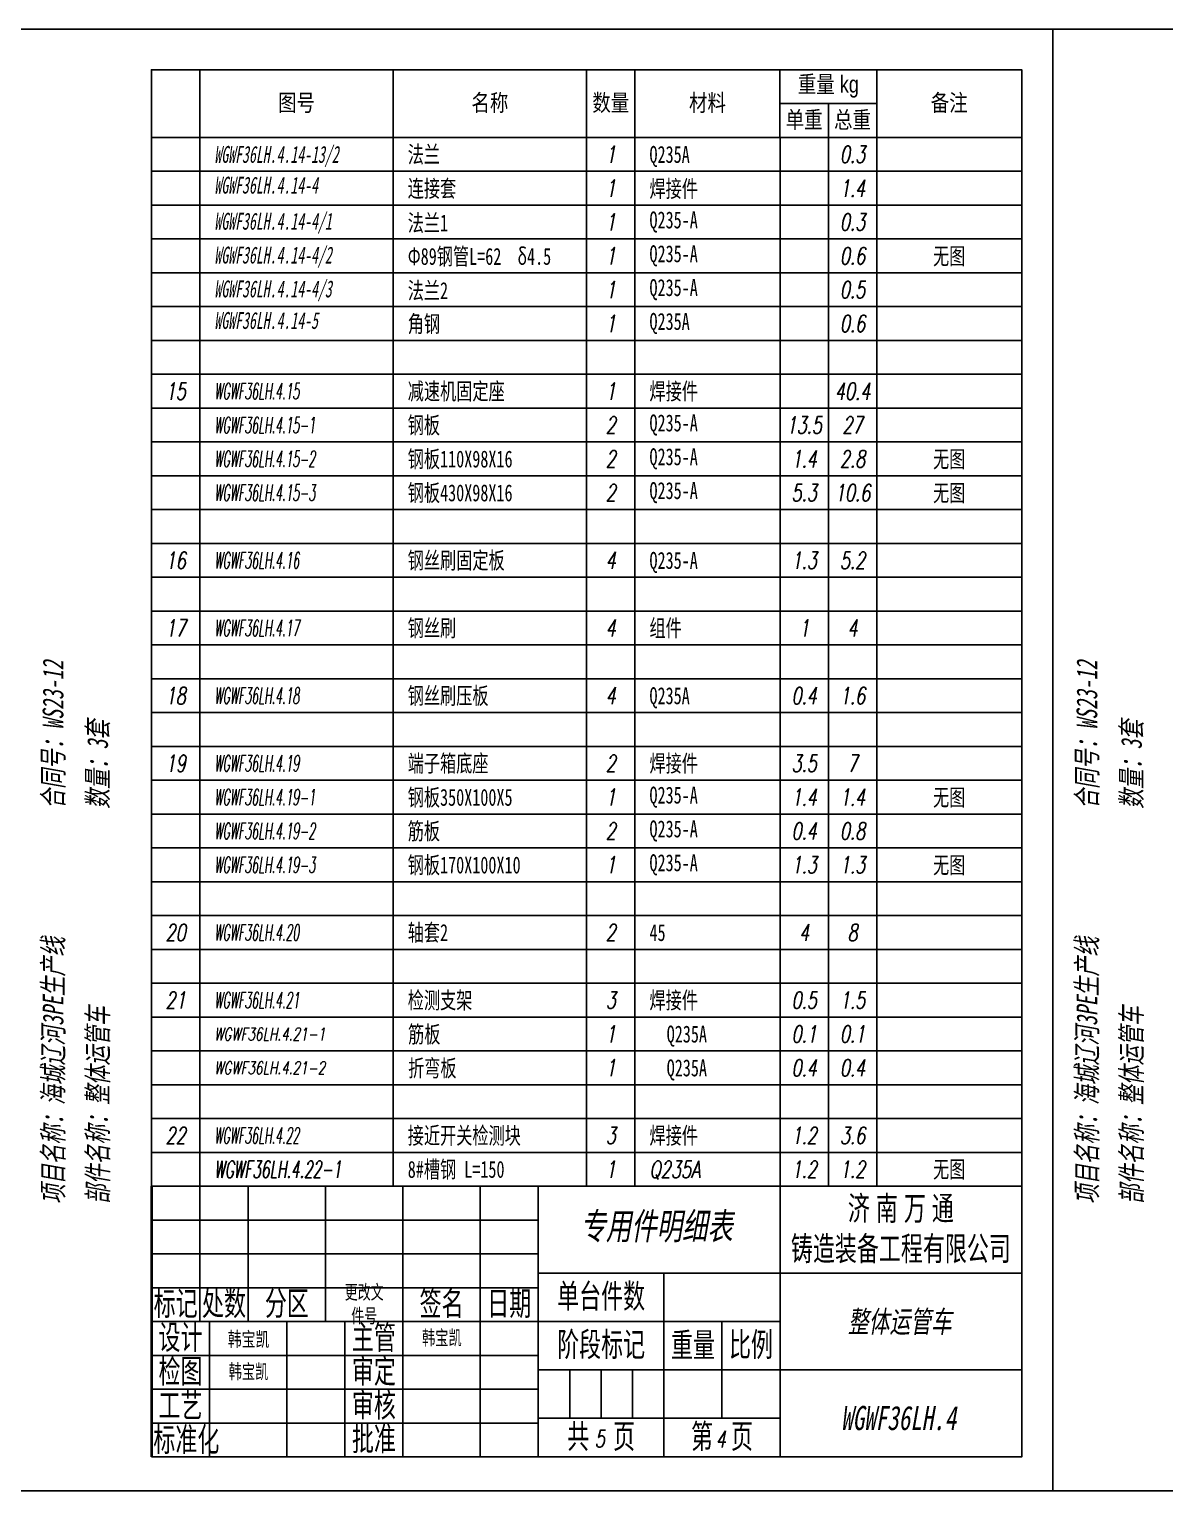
# Model space of a CAD drawing. Header units: millimetres. Extents: x 1029685 to 2160558, y -612394 to -232818.
# Drawn here: x 1038696 to 1041984, y -237051 to -232818 of the extents above; entities that cross this region are included whole.
import ezdxf
from ezdxf.enums import TextEntityAlignment as Align

# ---------------------------------------------------------------- set-up
doc = ezdxf.new("R2010")
doc.units = ezdxf.units.MM
doc.header["$LTSCALE"] = 5
doc.layers.add('标注层', color=3, linetype='Continuous')
doc.layers.add('细实线', color=4, linetype='Continuous')
doc.layers.add('粗实线', color=7, linetype='Continuous', lineweight=40)
doc.styles.add('CHINESE-3', font='', dxfattribs={"width": 0.8})
doc.styles.add('文字', font='', dxfattribs={"width": 0.7, "oblique": 10})
doc.styles.add('标准', font='', dxfattribs={"width": 0.667})
doc.styles.add('标注', font='italic.shx', dxfattribs={"width": 0.7})
doc.styles.get('CHINESE-3').set_extended_font_data('SimSun')
doc.styles.get('文字').set_extended_font_data('SimSun')
doc.styles.get('标准').set_extended_font_data('FangSong_GB2312')

# ---------------------------------------------------------------- blocks, each defined once
blk = doc.blocks.new('44')
at = {"layer": '细实线'}
for p, q in [((658445.7, -179696.7), (662045.7, -179696.7)), ((658445.7, -179696.7), (658445.7, -179976.7)), ((658645.7, -179976.7), (658645.7, -179696.7)), ((659445.7, -179976.7), (659445.7, -179696.7)), ((660245.7, -179976.7), (660245.7, -179696.7)), ((660445.7, -179976.7), (660445.7, -179696.7)), ((661045.7, -179976.7), (661045.7, -179696.7)), ((661445.7, -179976.7), (661445.7, -179696.7)), ((661045.7, -179836.7), (661445.7, -179836.7)), ((661245.7, -179976.7), (661245.7, -179836.7)), ((658445.7, -179976.7), (662045.7, -179976.7))]:
    blk.add_line(p, q, dxfattribs=at)
at = {"layer": '细实线', "char_height": 70, "width": 800, "attachment_point": 5, "style": 'CHINESE-3'}
for s, insert in [('{\\fￋￎￌﾣﾤ|b0|i0|c134|p2;重量 kg}', (661245.7, -179766.7)), ('{\\fￋￎￌﾣﾤ|b0|i0|c134|p2;图号}', (659045.7, -179836.7)), ('{\\fￋￎￌﾣﾤ|b0|i0|c134|p2;名称}', (659845.7, -179836.7)), ('{\\fￋￎￌﾣﾤ|b0|i0|c134|p2;数量}', (660345.7, -179836.7)), ('{\\fￋￎￌﾣﾤ|b0|i0|c134|p2;材料}', (660745.7, -179836.7)), ('{\\fￋￎￌﾣﾤ|b0|i0|c134|p2;备注}', (661745.7, -179836.7)), ('{\\fￋￎￌﾣﾤ|b0|i0|c134|p2;单重}', (661145.7, -179906.7)), ('{\\fￋￎￌﾣﾤ|b0|i0|c134|p2;总重}', (661345.7, -179906.7))]:
    blk.add_mtext(s, dxfattribs=dict(at, insert=insert))
blk = doc.blocks.new('图栏')
at = {"layer": '粗实线'}
blk.add_line((-180, 56), (-180, 0), dxfattribs=at)
at = {"layer": '细实线'}
for p, q in [((0, 56), (-180, 56)), ((-170, 56), (-170, 28)), ((-160, 56), (-160, 28)), ((-144, 56), (-144, 28)), ((-128, 56), (-128, 0)), ((-112, 0), (-112, 56)), ((-100, 56), (-100, 0)), ((-50, 0), (-50, 56)), ((-180, 49), (-100, 49)), ((-180, 42), (-100, 42)), ((-100, 38), (0, 38)), ((-74, 38), (-74, 0)), ((-180, 35), (-100, 35)), ((-180, 28), (-50, 28)), ((-168, 0), (-168, 28)), ((-152, 28), (-152, 0)), ((-140, 0), (-140, 28)), ((-62, 28), (-62, 8)), ((-180, 21), (-100, 21)), ((0, 18), (-100, 18)), ((-93.5, 18), (-93.5, 8)), ((-87, 18), (-87, 8)), ((-80.5, 18), (-80.5, 8)), ((-180, 14), (-100, 14)), ((-180, 7), (-100, 7)), ((-50, 8), (-100, 8)), ((-50, 0), (-50, 9))]:
    blk.add_line(p, q, dxfattribs=at)
at = {"layer": '细实线', "attachment_point": 5, "style": '标准'}
for s, insert, char_height, width in [('济{\\f\uffbfﾬￌﾣﾤ_GB2312|b0|i0|c134|p49; }南{\\f\uffbfﾬￌﾣﾤ_GB2312|b0|i0|c134|p49; }万{\\f\uffbfﾬￌﾣﾤ_GB2312|b0|i0|c134|p49; }通{\\f\uffbfﾬￌﾣﾤ_GB2312|b0|i0|c134|p49;\\P}铸造装备工程有限公司', (-25, 47), 5, 50), ('{\\f\uffbfﾬￌﾣﾤ_GB2312|b0|i0|c134|p49;单台件数}', (-87, 33), 5, 26), ('{\\f\uffbfﾬￌﾣﾤ_GB2312|b0|i0|c134|p49;标记}', (-175, 31.5), 5, 10), ('{\\f\uffbfﾬￌﾣﾤ_GB2312|b0|i0|c134|p49;处数}', (-165, 31.5), 5, 10), ('{\\f\uffbfﾬￌﾣﾤ_GB2312|b0|i0|c134|p49;分区}', (-152, 31.5), 5, 10), ('{\\fSimSun|b0|i0|c134|p2;更改文件号}', (-136, 31.5), 2.9493, 10), ('{\\f\uffbfﾬￌﾣﾤ_GB2312|b0|i0|c134|p49;签名}', (-120, 31.5), 5, 10), ('{\\f\uffbfﾬￌﾣﾤ_GB2312|b0|i0|c134|p49;日期}', (-106, 31.5), 5, 10), ('{\\f\uffbfﾬￌﾣﾤ_GB2312|b0|i0|c134|p49;设计}', (-174, 24.5), 5, 10), ('{\\f\uffbfﾬￌﾣﾤ_GB2312|b0|i0|c134|p49;主管}', (-134, 24.5), 5, 10), ('{\\fSimSun|b0|i0|c134|p2;韩宝凯}', (-119.94, 24.5), 3, 10), ('{\\f\uffbfﾬￌﾣﾤ_GB2312|b0|i0|c134|p49;阶段标记}', (-87, 23), 5, 26), ('{\\f\uffbfﾬￌﾣﾤ_GB2312|b0|i0|c134|p49;重量}', (-68, 23), 5, 12), ('{\\f\uffbfﾬￌﾣﾤ_GB2312|b0|i0|c134|p49;比例}', (-56, 23), 5, 12), ('{\\f\uffbfﾬￌﾣﾤ_GB2312|b0|i0|c134|p49;检图}', (-174, 17.5), 5, 10), ('{\\fSimSun|b0|i0|c134|p2;韩宝凯}', (-159.94, 17.5), 3, 10), ('{\\f\uffbfﾬￌﾣﾤ_GB2312|b0|i0|c134|p49;审定}', (-134, 17.5), 5, 10), ('{\\f\uffbfﾬￌﾣﾤ_GB2312|b0|i0|c134|p49;工艺}', (-174, 10.5), 5, 16), ('{\\f\uffbfﾬￌﾣﾤ_GB2312|b0|i0|c134|p49;审核}', (-134, 10.5), 5, 10), ('标准化', (-172.79, 3.35), 5, 16.875), ('{\\f\uffbfﾬￌﾣﾤ_GB2312|b0|i0|c134|p49;批准}', (-134, 3.5), 5, 10), ('{\\f\uffbfﾬￌﾣﾤ_GB2312|b0|i0|c134|p49;共    页}', (-87, 4), 5, 26), ('{\\f\uffbfﾬￌﾣﾤ_GB2312|b0|i0|c134|p49;第   页}', (-62, 4), 5, 24)]:
    blk.add_mtext(s, dxfattribs=dict(at, insert=insert, char_height=char_height, width=width))
at = {"layer": '细实线', "style": '标准', "width": 0.667, "flags": 8}
blk.add_attdef('材料', (-93.31, 44.19), '', height=5, dxfattribs=at)
for tag, p in [('Q', (-75.49, 47.76)), ('M', (-62, 32.74)), ('名称', (-25.19, 28)), ('姓名', (-159.93, 24.36)), ('DATA', (-146.06, 24.09)), ('姓名', (-159.93, 17.36)), ('DATA', (-146.06, 17.09)), ('KG', (-68.19, 13.73)), ('Y', (-55.74, 13.18)), ('姓名', (-119.93, 10.36)), ('DATA', (-106.06, 10.09)), ('N', (-25.47, 8.06)), ('姓名', (-119.93, 3.36)), ('Z', (-87.28, 3.77)), ('X', (-62.27, 3.67)), ('DATA', (-106.06, 3.09))]:
    blk.add_attdef(tag, text='', height=5, dxfattribs=at).set_placement(p, align=Align.MIDDLE_CENTER)
blk = doc.blocks.new('明细表')
for p, q in [((0, 7), (180, 7)), ((0, 0), (0, 7)), ((10, 0), (10, 7)), ((50, 0), (50, 7)), ((90, 0), (90, 7)), ((100, 0), (100, 7)), ((130, 0), (130, 7)), ((140, 0), (140, 7)), ((150, 0), (150, 7)), ((180, 0), (180, 7)), ((0, 0), (180, 0))]:
    blk.add_line(p, q)
at = {"width": 0.7, "flags": 8}
for tag, style, p in [('1', '标注', (5, 3.5)), ('4', '标注', (95, 3.5)), ('6', '标注', (135, 3.5)), ('7', '标注', (145, 3.5)), ('8', '文字', (165, 3.5))]:
    blk.add_attdef(tag, text='', height=3.5, dxfattribs=dict(at, style=style)).set_placement(p, align=Align.MIDDLE_CENTER)
at = {"color": 141, "flags": 8}
for tag, style, width, p in [('2', '标注', 0.6, (13, 3.5)), ('3', '文字', 0.7, (53, 3.5)), ('5', '标注', 0.7, (103, 3.5))]:
    blk.add_attdef(tag, text='', height=3.5, dxfattribs=dict(at, style=style, width=width)).set_placement(p, align=Align.MIDDLE_LEFT)

msp = doc.modelspace()

# ---------------------------------------------------------------- linework, layer by layer
at = {"layer": '细实线'}
msp.add_line((1039050.3, -233131.4), (1041570.3, -233131.4), dxfattribs=at)
for points in [[(1041660.2, -237051.4), (1038666.4, -237051.4), (1038666.4, -232817.8), (1041660.2, -232817.8)], [(1044653.9, -237051.4), (1041660.2, -237051.4), (1041660.2, -232817.8), (1044653.9, -232817.8)], [(1039050.3, -236953.4), (1041570.3, -236953.4), (1041570.3, -232935.4), (1039050.3, -232935.4), (1039050.3, -236953.4)]]:
    msp.add_lwpolyline(points, close=True, dxfattribs=at)

# ---------------------------------------------------------------- block references
at = {"layer": '标注层'}
ref = msp.add_blockref('明细表', (1039050.3, -233229.4), dxfattribs=dict(at, xscale=14, yscale=14, zscale=14))
ref.add_attrib('2', 'WGWF36LH.4.14-13/2', dxfattribs={"layer": '0', "color": 141, "height": 49, "style": '文字', "oblique": 10, "width": 0.6, "flags": 8}).set_placement((1039232.3, -233180.4), align=Align.MIDDLE_LEFT)
ref.add_attrib('3', '法兰', dxfattribs={"layer": '0', "color": 141, "height": 49, "style": '文字', "width": 0.7, "flags": 8}).set_placement((1039792.3, -233180.4), align=Align.MIDDLE_LEFT)
ref.add_attrib('4', '1', dxfattribs={"layer": '0', "height": 49, "style": '标注', "width": 0.7, "flags": 8}).set_placement((1040380.3, -233180.4), align=Align.MIDDLE_CENTER)
ref.add_attrib('5', 'Q235A', dxfattribs={"layer": '0', "color": 141, "height": 49, "style": '文字', "width": 0.7, "flags": 8}).set_placement((1040492.3, -233180.4), align=Align.MIDDLE_LEFT)
ref.add_attrib('7', '0.3', dxfattribs={"layer": '0', "height": 49, "style": '标注', "width": 0.7, "flags": 8}).set_placement((1041080.3, -233180.4), align=Align.MIDDLE_CENTER)
ref = msp.add_blockref('明细表', (1039050.3, -233229.4), dxfattribs=dict(at, xscale=-14, yscale=14, zscale=14, rotation=180))
ref.add_attrib('2', 'WGWF36LH.4.14-4', dxfattribs={"layer": '0', "color": 141, "height": 49, "style": '文字', "oblique": 10, "width": 0.6, "flags": 8}).set_placement((1039232.3, -233269.5), align=Align.MIDDLE_LEFT)
ref.add_attrib('3', '连接套', dxfattribs={"layer": '0', "color": 141, "height": 49, "style": '文字', "width": 0.7, "flags": 8}).set_placement((1039792.3, -233279.3), align=Align.MIDDLE_LEFT)
ref.add_attrib('4', '1', dxfattribs={"layer": '0', "height": 49, "style": '标注', "width": 0.7, "flags": 8}).set_placement((1040380.3, -233278.4), align=Align.MIDDLE_CENTER)
ref.add_attrib('5', '焊接件', dxfattribs={"layer": '0', "color": 141, "height": 49, "style": '文字', "width": 0.7, "flags": 8}).set_placement((1040492.3, -233279.8), align=Align.MIDDLE_LEFT)
ref.add_attrib('7', '1.4', dxfattribs={"layer": '0', "height": 49, "style": '标注', "width": 0.7, "flags": 8}).set_placement((1041080.3, -233278.4), align=Align.MIDDLE_CENTER)
ref = msp.add_blockref('明细表', (1039050.3, -233327.4), dxfattribs=dict(at, xscale=-14, yscale=14, zscale=14, rotation=180))
ref.add_attrib('2', 'WGWF36LH.4.14-4/1', dxfattribs={"layer": '0', "color": 141, "height": 49, "style": '文字', "oblique": 10, "width": 0.6, "flags": 8}).set_placement((1039232.3, -233374), align=Align.MIDDLE_LEFT)
ref.add_attrib('3', '法兰1', dxfattribs={"layer": '0', "color": 141, "height": 49, "style": '文字', "width": 0.7, "flags": 8}).set_placement((1039792.3, -233378.9), align=Align.MIDDLE_LEFT)
ref.add_attrib('4', '1', dxfattribs={"layer": '0', "height": 49, "style": '标注', "width": 0.7, "flags": 8}).set_placement((1040380.3, -233376.4), align=Align.MIDDLE_CENTER)
ref.add_attrib('5', 'Q235-A', dxfattribs={"layer": '0', "color": 141, "height": 49, "style": '文字', "width": 0.7, "flags": 8}).set_placement((1040492.3, -233370.2), align=Align.MIDDLE_LEFT)
ref.add_attrib('7', '0.3', dxfattribs={"layer": '0', "height": 49, "style": '标注', "width": 0.7, "flags": 8}).set_placement((1041080.3, -233376.4), align=Align.MIDDLE_CENTER)
ref = msp.add_blockref('明细表', (1039050.3, -233425.4), dxfattribs=dict(at, xscale=-14, yscale=14, zscale=14, rotation=180))
ref.add_attrib('2', 'WGWF36LH.4.14-4/2', dxfattribs={"layer": '0', "color": 141, "height": 49, "style": '文字', "oblique": 10, "width": 0.6, "flags": 8}).set_placement((1039232.3, -233472), align=Align.MIDDLE_LEFT)
ref.add_attrib('3', 'Φ89钢管L=62  δ4.5', dxfattribs={"layer": '0', "color": 141, "height": 49, "style": '文字', "width": 0.7, "flags": 8}).set_placement((1039792.3, -233475.8), align=Align.MIDDLE_LEFT)
ref.add_attrib('4', '1', dxfattribs={"layer": '0', "height": 49, "style": '标注', "width": 0.7, "flags": 8}).set_placement((1040380.3, -233474.4), align=Align.MIDDLE_CENTER)
ref.add_attrib('5', 'Q235-A', dxfattribs={"layer": '0', "color": 141, "height": 49, "style": '文字', "width": 0.7, "flags": 8}).set_placement((1040492.3, -233468.2), align=Align.MIDDLE_LEFT)
ref.add_attrib('7', '0.6', dxfattribs={"layer": '0', "height": 49, "style": '标注', "width": 0.7, "flags": 8}).set_placement((1041080.3, -233474.4), align=Align.MIDDLE_CENTER)
ref.add_attrib('8', '无图', dxfattribs={"layer": '0', "height": 49, "style": '文字', "width": 0.7, "flags": 8}).set_placement((1041360.3, -233475), align=Align.MIDDLE_CENTER)
ref = msp.add_blockref('明细表', (1039050.3, -233523.4), dxfattribs=dict(at, xscale=-14, yscale=14, zscale=14, rotation=180))
ref.add_attrib('2', 'WGWF36LH.4.14-4/3', dxfattribs={"layer": '0', "color": 141, "height": 49, "style": '文字', "oblique": 10, "width": 0.6, "flags": 8}).set_placement((1039232.3, -233570), align=Align.MIDDLE_LEFT)
ref.add_attrib('3', '法兰2', dxfattribs={"layer": '0', "color": 141, "height": 49, "style": '文字', "width": 0.7, "flags": 8}).set_placement((1039792.3, -233574.9), align=Align.MIDDLE_LEFT)
ref.add_attrib('4', '1', dxfattribs={"layer": '0', "height": 49, "style": '标注', "width": 0.7, "flags": 8}).set_placement((1040380.3, -233572.4), align=Align.MIDDLE_CENTER)
ref.add_attrib('5', 'Q235-A', dxfattribs={"layer": '0', "color": 141, "height": 49, "style": '文字', "width": 0.7, "flags": 8}).set_placement((1040492.3, -233566.2), align=Align.MIDDLE_LEFT)
ref.add_attrib('7', '0.5', dxfattribs={"layer": '0', "height": 49, "style": '标注', "width": 0.7, "flags": 8}).set_placement((1041080.3, -233572.4), align=Align.MIDDLE_CENTER)
ref = msp.add_blockref('明细表', (1039050.3, -233621.4), dxfattribs=dict(at, xscale=-14, yscale=14, zscale=14, rotation=180))
ref.add_attrib('2', 'WGWF36LH.4.14-5', dxfattribs={"layer": '0', "color": 141, "height": 49, "style": '文字', "oblique": 10, "width": 0.6, "flags": 8}).set_placement((1039232.3, -233661.5), align=Align.MIDDLE_LEFT)
ref.add_attrib('3', '角钢', dxfattribs={"layer": '0', "color": 141, "height": 49, "style": '文字', "width": 0.7, "flags": 8}).set_placement((1039792.3, -233671.3), align=Align.MIDDLE_LEFT)
ref.add_attrib('4', '1', dxfattribs={"layer": '0', "height": 49, "style": '标注', "width": 0.7, "flags": 8}).set_placement((1040380.3, -233670.4), align=Align.MIDDLE_CENTER)
ref.add_attrib('5', 'Q235A', dxfattribs={"layer": '0', "color": 141, "height": 49, "style": '文字', "width": 0.7, "flags": 8}).set_placement((1040492.3, -233664.2), align=Align.MIDDLE_LEFT)
ref.add_attrib('7', '0.6', dxfattribs={"layer": '0', "height": 49, "style": '标注', "width": 0.7, "flags": 8}).set_placement((1041080.3, -233670.4), align=Align.MIDDLE_CENTER)
at = {"layer": '标注层', "xscale": 14.00000114979921, "yscale": 14.00000114979921, "zscale": 14.00000114979921}
msp.add_blockref('明细表', (1039050.3, -236169.4), dxfattribs=at).add_auto_attribs({'2': 'WGWF36LH.4.22-1', '3': '8#槽钢 L=150', '4': '1', '5': 'Q235A', '6': '1.2', '7': '1.2', '8': '无图'})
at = {"layer": '标注层'}
ref = msp.add_blockref('图栏', (1041570.3, -236953.4), dxfattribs=dict(at, xscale=14, yscale=14, zscale=14))
ref.add_attrib('名称', '整体运管车', dxfattribs={"layer": '细实线', "height": 63, "style": '文字', "oblique": 10, "width": 0.7, "flags": 8}).set_placement((1041217.5, -236561.4), align=Align.MIDDLE_CENTER)
ref.add_attrib('N', 'WGWF36LH.4', dxfattribs={"layer": '细实线', "height": 70, "style": '文字', "oblique": 10, "width": 0.7, "flags": 8}).set_placement((1041213.7, -236840.6), align=Align.MIDDLE_CENTER)
ref.add_attrib('Q', '专用件明细表', dxfattribs={"layer": '细实线', "height": 77, "style": '文字', "oblique": 10, "width": 0.7, "flags": 8}).set_placement((1040513.3, -236284.8), align=Align.MIDDLE_CENTER)
ref.add_attrib('Z', '5', dxfattribs={"layer": '细实线', "height": 49, "style": '标注', "width": 0.7, "flags": 8}).set_placement((1040348.3, -236900.7), align=Align.MIDDLE_CENTER)
ref.add_attrib('X', '4', dxfattribs={"layer": '细实线', "height": 49, "style": '标注', "width": 0.7, "flags": 8}).set_placement((1040698.5, -236902), align=Align.MIDDLE_CENTER)
ref.add_attrib('姓名', '韩宝凯', dxfattribs={"layer": '细实线', "height": 42, "style": '文字', "oblique": 0.1745, "width": 0.7, "flags": 8}).set_placement((1039331.3, -236612.4), align=Align.MIDDLE_CENTER)
at = {"layer": '细实线'}
for name, p, xscale, yscale, zscale in [('44', (578138.3, -107147.7), 0.7000000000698492, 0.7000000000698492, 0.7000000000698492), ('明细表', (1039050.3, -233229.4), 14, 14, 14), ('明细表', (1039050.3, -233327.4), 14, 14, 14), ('明细表', (1039050.3, -233425.4), 14, 14, 14), ('明细表', (1039050.3, -233523.4), 14, 14, 14), ('明细表', (1039050.3, -233621.4), 14, 14, 14), ('明细表', (1039050.3, -233719.4), 14, 14, 14), ('明细表', (1039050.3, -233817.4), 14, 14, 14), ('明细表', (1039050.3, -233915.4), 14, 14, 14), ('明细表', (1039050.3, -234013.4), 14, 14, 14), ('明细表', (1039050.3, -234111.4), 14, 14, 14), ('明细表', (1039050.3, -234209.4), 14, 14, 14), ('明细表', (1039050.3, -234307.4), 14, 14, 14), ('明细表', (1039050.3, -234405.4), 14, 14, 14), ('明细表', (1039050.3, -234503.4), 14, 14, 14), ('明细表', (1039050.3, -234601.4), 14, 14, 14), ('明细表', (1039050.3, -234699.4), 14, 14, 14), ('明细表', (1039050.3, -234797.4), 14, 14, 14), ('明细表', (1039050.3, -234895.4), 14, 14, 14), ('明细表', (1039050.3, -234993.4), 14, 14, 14), ('明细表', (1039050.3, -235091.4), 14, 14, 14), ('明细表', (1039050.3, -235189.4), 14, 14, 14), ('明细表', (1039050.3, -235287.4), 14, 14, 14), ('明细表', (1039050.3, -235385.4), 14, 14, 14), ('明细表', (1039050.3, -235483.4), 14, 14, 14), ('明细表', (1039050.3, -235581.4), 14, 14, 14), ('明细表', (1039050.3, -235679.4), 14, 14, 14), ('明细表', (1039050.3, -235777.4), 14, 14, 14), ('明细表', (1039050.3, -235875.4), 14, 14, 14), ('明细表', (1039050.3, -235973.4), 14, 14, 14), ('明细表', (1039050.3, -236071.4), 14, 14, 14), ('明细表', (1039050.3, -236169.4), 14, 14, 14)]:
    msp.add_blockref(name, p, dxfattribs=dict(at, xscale=xscale, yscale=yscale, zscale=zscale))
ref = msp.add_blockref('明细表', (1039050.3, -233915.4), dxfattribs=dict(at, xscale=14.00000000000001, yscale=14.00000000000001, zscale=14.00000000000001))
ref.add_attrib('1', '15', dxfattribs={"layer": '0', "height": 49, "style": '标注', "width": 0.7, "flags": 8}).set_placement((1039120.3, -233866.4), align=Align.MIDDLE_CENTER)
ref.add_attrib('2', 'WGWF36LH.4.15', dxfattribs={"layer": '0', "color": 141, "height": 46.667, "style": '标注', "width": 0.5, "flags": 8}).set_placement((1039232.3, -233866.4), align=Align.MIDDLE_LEFT)
ref.add_attrib('3', '减速机固定座', dxfattribs={"layer": '0', "color": 141, "height": 49, "style": '文字', "width": 0.7, "flags": 8}).set_placement((1039792.3, -233866.4), align=Align.MIDDLE_LEFT)
ref.add_attrib('4', '1', dxfattribs={"layer": '0', "height": 49, "style": '标注', "width": 0.7, "flags": 8}).set_placement((1040380.3, -233866.4), align=Align.MIDDLE_CENTER)
ref.add_attrib('5', '焊接件', dxfattribs={"layer": '0', "color": 141, "height": 49, "style": '文字', "width": 0.7, "flags": 8}).set_placement((1040492.3, -233866.4), align=Align.MIDDLE_LEFT)
ref.add_attrib('7', '40.4', dxfattribs={"layer": '0', "height": 49, "style": '标注', "width": 0.7, "flags": 8}).set_placement((1041080.3, -233866.4), align=Align.MIDDLE_CENTER)
ref = msp.add_blockref('明细表', (1039050.3, -233915.4), dxfattribs=dict(at, xscale=-14, yscale=14, zscale=14, rotation=180))
ref.add_attrib('2', 'WGWF36LH.4.15-1', dxfattribs={"layer": '0', "color": 141, "height": 46.667, "style": '标注', "width": 0.5, "flags": 8}).set_placement((1039232.3, -233964.4), align=Align.MIDDLE_LEFT)
ref.add_attrib('3', '钢板', dxfattribs={"layer": '0', "color": 141, "height": 49, "style": '文字', "width": 0.7, "flags": 8}).set_placement((1039792.3, -233964.7), align=Align.MIDDLE_LEFT)
ref.add_attrib('4', '2', dxfattribs={"layer": '0', "height": 49, "style": '标注', "width": 0.7, "flags": 8}).set_placement((1040380.3, -233964.4), align=Align.MIDDLE_CENTER)
ref.add_attrib('5', 'Q235-A', dxfattribs={"layer": '0', "color": 141, "height": 49, "style": '文字', "width": 0.7, "flags": 8}).set_placement((1040492.3, -233958.2), align=Align.MIDDLE_LEFT)
ref.add_attrib('6', '13.5', dxfattribs={"layer": '0', "height": 49, "style": '标注', "width": 0.7, "flags": 8}).set_placement((1040940.3, -233964.4), align=Align.MIDDLE_CENTER)
ref.add_attrib('7', '27', dxfattribs={"layer": '0', "height": 49, "style": '标注', "width": 0.7, "flags": 8}).set_placement((1041080.3, -233964.4), align=Align.MIDDLE_CENTER)
ref = msp.add_blockref('明细表', (1039050.3, -234013.4), dxfattribs=dict(at, xscale=-14, yscale=14, zscale=14, rotation=180))
ref.add_attrib('2', 'WGWF36LH.4.15-2', dxfattribs={"layer": '0', "color": 141, "height": 46.667, "style": '标注', "width": 0.5, "flags": 8}).set_placement((1039232.3, -234062.4), align=Align.MIDDLE_LEFT)
ref.add_attrib('3', '钢板110X98X16', dxfattribs={"layer": '0', "color": 141, "height": 49, "style": '文字', "width": 0.7, "flags": 8}).set_placement((1039792.3, -234062.7), align=Align.MIDDLE_LEFT)
ref.add_attrib('4', '2', dxfattribs={"layer": '0', "height": 49, "style": '标注', "width": 0.7, "flags": 8}).set_placement((1040380.3, -234062.4), align=Align.MIDDLE_CENTER)
ref.add_attrib('5', 'Q235-A', dxfattribs={"layer": '0', "color": 141, "height": 49, "style": '文字', "width": 0.7, "flags": 8}).set_placement((1040492.3, -234056.2), align=Align.MIDDLE_LEFT)
ref.add_attrib('6', '1.4', dxfattribs={"layer": '0', "height": 49, "style": '标注', "width": 0.7, "flags": 8}).set_placement((1040940.3, -234062.4), align=Align.MIDDLE_CENTER)
ref.add_attrib('7', '2.8', dxfattribs={"layer": '0', "height": 49, "style": '标注', "width": 0.7, "flags": 8}).set_placement((1041080.3, -234062.4), align=Align.MIDDLE_CENTER)
ref.add_attrib('8', '无图', dxfattribs={"layer": '0', "height": 49, "style": '文字', "width": 0.7, "flags": 8}).set_placement((1041360.3, -234063), align=Align.MIDDLE_CENTER)
ref = msp.add_blockref('明细表', (1039050.3, -234111.4), dxfattribs=dict(at, xscale=-14, yscale=14, zscale=14, rotation=180))
ref.add_attrib('2', 'WGWF36LH.4.15-3', dxfattribs={"layer": '0', "color": 141, "height": 46.667, "style": '标注', "width": 0.5, "flags": 8}).set_placement((1039232.3, -234160.4), align=Align.MIDDLE_LEFT)
ref.add_attrib('3', '钢板430X98X16', dxfattribs={"layer": '0', "color": 141, "height": 49, "style": '文字', "width": 0.7, "flags": 8}).set_placement((1039792.3, -234160.7), align=Align.MIDDLE_LEFT)
ref.add_attrib('4', '2', dxfattribs={"layer": '0', "height": 49, "style": '标注', "width": 0.7, "flags": 8}).set_placement((1040380.3, -234160.4), align=Align.MIDDLE_CENTER)
ref.add_attrib('5', 'Q235-A', dxfattribs={"layer": '0', "color": 141, "height": 49, "style": '文字', "width": 0.7, "flags": 8}).set_placement((1040492.3, -234154.2), align=Align.MIDDLE_LEFT)
ref.add_attrib('6', '5.3', dxfattribs={"layer": '0', "height": 49, "style": '标注', "width": 0.7, "flags": 8}).set_placement((1040940.3, -234160.4), align=Align.MIDDLE_CENTER)
ref.add_attrib('7', '10.6', dxfattribs={"layer": '0', "height": 49, "style": '标注', "width": 0.7, "flags": 8}).set_placement((1041080.3, -234160.4), align=Align.MIDDLE_CENTER)
ref.add_attrib('8', '无图', dxfattribs={"layer": '0', "height": 49, "style": '文字', "width": 0.7, "flags": 8}).set_placement((1041360.3, -234161), align=Align.MIDDLE_CENTER)
ref = msp.add_blockref('明细表', (1039050.3, -234405.4), dxfattribs=dict(at, xscale=14.00000000000001, yscale=14.00000000000001, zscale=14.00000000000001))
ref.add_attrib('1', '16', dxfattribs={"layer": '0', "height": 49, "style": '标注', "width": 0.7, "flags": 8}).set_placement((1039120.3, -234356.4), align=Align.MIDDLE_CENTER)
ref.add_attrib('2', 'WGWF36LH.4.16', dxfattribs={"layer": '0', "color": 141, "height": 46.667, "style": '标注', "width": 0.5, "flags": 8}).set_placement((1039232.3, -234356.4), align=Align.MIDDLE_LEFT)
ref.add_attrib('3', '钢丝刷固定板', dxfattribs={"layer": '0', "color": 141, "height": 49, "style": '文字', "width": 0.7, "flags": 8}).set_placement((1039792.3, -234356.4), align=Align.MIDDLE_LEFT)
ref.add_attrib('4', '4', dxfattribs={"layer": '0', "height": 49, "style": '标注', "width": 0.7, "flags": 8}).set_placement((1040380.3, -234356.4), align=Align.MIDDLE_CENTER)
ref.add_attrib('5', 'Q235-A', dxfattribs={"layer": '0', "color": 141, "height": 49, "style": '文字', "width": 0.7, "flags": 8}).set_placement((1040492.3, -234356.4), align=Align.MIDDLE_LEFT)
ref.add_attrib('6', '1.3', dxfattribs={"layer": '0', "height": 49, "style": '标注', "width": 0.7, "flags": 8}).set_placement((1040940.3, -234356.4), align=Align.MIDDLE_CENTER)
ref.add_attrib('7', '5.2', dxfattribs={"layer": '0', "height": 49, "style": '标注', "width": 0.7, "flags": 8}).set_placement((1041080.3, -234356.4), align=Align.MIDDLE_CENTER)
ref = msp.add_blockref('明细表', (1039050.3, -234601.4), dxfattribs=dict(at, xscale=14.00000000000001, yscale=14.00000000000001, zscale=14.00000000000001))
ref.add_attrib('1', '17', dxfattribs={"layer": '0', "height": 49, "style": '标注', "width": 0.7, "flags": 8}).set_placement((1039120.3, -234552.4), align=Align.MIDDLE_CENTER)
ref.add_attrib('2', 'WGWF36LH.4.17', dxfattribs={"layer": '0', "color": 141, "height": 46.667, "style": '标注', "width": 0.5, "flags": 8}).set_placement((1039232.3, -234552.4), align=Align.MIDDLE_LEFT)
ref.add_attrib('3', '钢丝刷', dxfattribs={"layer": '0', "color": 141, "height": 49, "style": '文字', "width": 0.7, "flags": 8}).set_placement((1039792.3, -234552.4), align=Align.MIDDLE_LEFT)
ref.add_attrib('4', '4', dxfattribs={"layer": '0', "height": 49, "style": '标注', "width": 0.7, "flags": 8}).set_placement((1040380.3, -234552.4), align=Align.MIDDLE_CENTER)
ref.add_attrib('5', '组件', dxfattribs={"layer": '0', "color": 141, "height": 49, "style": '文字', "width": 0.7, "flags": 8}).set_placement((1040492.3, -234552.4), align=Align.MIDDLE_LEFT)
ref.add_attrib('6', '1', dxfattribs={"layer": '0', "height": 49, "style": '标注', "width": 0.7, "flags": 8}).set_placement((1040940.3, -234552.4), align=Align.MIDDLE_CENTER)
ref.add_attrib('7', '4', dxfattribs={"layer": '0', "height": 49, "style": '标注', "width": 0.7, "flags": 8}).set_placement((1041080.3, -234552.4), align=Align.MIDDLE_CENTER)
ref = msp.add_blockref('明细表', (1039050.3, -234797.4), dxfattribs=dict(at, xscale=14.00000000000001, yscale=14.00000000000001, zscale=14.00000000000001))
ref.add_attrib('1', '18', dxfattribs={"layer": '0', "height": 49, "style": '标注', "width": 0.7, "flags": 8}).set_placement((1039120.3, -234748.4), align=Align.MIDDLE_CENTER)
ref.add_attrib('2', 'WGWF36LH.4.18', dxfattribs={"layer": '0', "color": 141, "height": 46.667, "style": '标注', "width": 0.5, "flags": 8}).set_placement((1039232.3, -234748.4), align=Align.MIDDLE_LEFT)
ref.add_attrib('3', '钢丝刷压板', dxfattribs={"layer": '0', "color": 141, "height": 49, "style": '文字', "width": 0.7, "flags": 8}).set_placement((1039792.3, -234748.4), align=Align.MIDDLE_LEFT)
ref.add_attrib('4', '4', dxfattribs={"layer": '0', "height": 49, "style": '标注', "width": 0.7, "flags": 8}).set_placement((1040380.3, -234748.4), align=Align.MIDDLE_CENTER)
ref.add_attrib('5', 'Q235A', dxfattribs={"layer": '0', "color": 141, "height": 49, "style": '文字', "width": 0.7, "flags": 8}).set_placement((1040492.3, -234748.4), align=Align.MIDDLE_LEFT)
ref.add_attrib('6', '0.4', dxfattribs={"layer": '0', "height": 49, "style": '标注', "width": 0.7, "flags": 8}).set_placement((1040940.3, -234748.4), align=Align.MIDDLE_CENTER)
ref.add_attrib('7', '1.6', dxfattribs={"layer": '0', "height": 49, "style": '标注', "width": 0.7, "flags": 8}).set_placement((1041080.3, -234748.4), align=Align.MIDDLE_CENTER)
ref = msp.add_blockref('明细表', (1039050.3, -234993.4), dxfattribs=dict(at, xscale=14.00000000000001, yscale=14.00000000000001, zscale=14.00000000000001))
ref.add_attrib('1', '19', dxfattribs={"layer": '0', "height": 49, "style": '标注', "width": 0.7, "flags": 8}).set_placement((1039120.3, -234944.4), align=Align.MIDDLE_CENTER)
ref.add_attrib('2', 'WGWF36LH.4.19', dxfattribs={"layer": '0', "color": 141, "height": 46.667, "style": '标注', "width": 0.5, "flags": 8}).set_placement((1039232.3, -234944.4), align=Align.MIDDLE_LEFT)
ref.add_attrib('3', '端子箱底座', dxfattribs={"layer": '0', "color": 141, "height": 49, "style": '文字', "width": 0.7, "flags": 8}).set_placement((1039792.3, -234944.4), align=Align.MIDDLE_LEFT)
ref.add_attrib('4', '2', dxfattribs={"layer": '0', "height": 49, "style": '标注', "width": 0.7, "flags": 8}).set_placement((1040380.3, -234944.4), align=Align.MIDDLE_CENTER)
ref.add_attrib('5', '焊接件', dxfattribs={"layer": '0', "color": 141, "height": 49, "style": '文字', "width": 0.7, "flags": 8}).set_placement((1040492.3, -234944.4), align=Align.MIDDLE_LEFT)
ref.add_attrib('6', '3.5', dxfattribs={"layer": '0', "height": 49, "style": '标注', "width": 0.7, "flags": 8}).set_placement((1040940.3, -234944.4), align=Align.MIDDLE_CENTER)
ref.add_attrib('7', '7', dxfattribs={"layer": '0', "height": 49, "style": '标注', "width": 0.7, "flags": 8}).set_placement((1041080.3, -234944.4), align=Align.MIDDLE_CENTER)
ref = msp.add_blockref('明细表', (1039050.3, -234993.4), dxfattribs=dict(at, xscale=-13.99999999999999, yscale=13.99999999999999, zscale=13.99999999999999, rotation=180))
ref.add_attrib('2', 'WGWF36LH.4.19-1', dxfattribs={"layer": '0', "color": 141, "height": 46.667, "style": '标注', "width": 0.5, "flags": 8}).set_placement((1039232.3, -235042.4), align=Align.MIDDLE_LEFT)
ref.add_attrib('3', '钢板350X100X5', dxfattribs={"layer": '0', "color": 141, "height": 49, "style": '文字', "width": 0.7, "flags": 8}).set_placement((1039792.3, -235042.7), align=Align.MIDDLE_LEFT)
ref.add_attrib('4', '1', dxfattribs={"layer": '0', "height": 49, "style": '标注', "width": 0.7, "flags": 8}).set_placement((1040380.3, -235042.4), align=Align.MIDDLE_CENTER)
ref.add_attrib('5', 'Q235-A', dxfattribs={"layer": '0', "color": 141, "height": 49, "style": '文字', "width": 0.7, "flags": 8}).set_placement((1040492.3, -235036.2), align=Align.MIDDLE_LEFT)
ref.add_attrib('6', '1.4', dxfattribs={"layer": '0', "height": 49, "style": '标注', "width": 0.7, "flags": 8}).set_placement((1040940.3, -235042.4), align=Align.MIDDLE_CENTER)
ref.add_attrib('7', '1.4', dxfattribs={"layer": '0', "height": 49, "style": '标注', "width": 0.7, "flags": 8}).set_placement((1041080.3, -235042.4), align=Align.MIDDLE_CENTER)
ref.add_attrib('8', '无图', dxfattribs={"layer": '0', "height": 49, "style": '文字', "width": 0.7, "flags": 8}).set_placement((1041360.3, -235043), align=Align.MIDDLE_CENTER)
ref = msp.add_blockref('明细表', (1039050.3, -235091.4), dxfattribs=dict(at, xscale=-13.99999999999999, yscale=13.99999999999999, zscale=13.99999999999999, rotation=180))
ref.add_attrib('2', 'WGWF36LH.4.19-2', dxfattribs={"layer": '0', "color": 141, "height": 46.667, "style": '标注', "width": 0.5, "flags": 8}).set_placement((1039232.3, -235140.4), align=Align.MIDDLE_LEFT)
ref.add_attrib('3', '筋板', dxfattribs={"layer": '0', "color": 141, "height": 49, "style": '文字', "width": 0.7, "flags": 8}).set_placement((1039792.3, -235140.7), align=Align.MIDDLE_LEFT)
ref.add_attrib('4', '2', dxfattribs={"layer": '0', "height": 49, "style": '标注', "width": 0.7, "flags": 8}).set_placement((1040380.3, -235140.4), align=Align.MIDDLE_CENTER)
ref.add_attrib('5', 'Q235-A', dxfattribs={"layer": '0', "color": 141, "height": 49, "style": '文字', "width": 0.7, "flags": 8}).set_placement((1040492.3, -235134.2), align=Align.MIDDLE_LEFT)
ref.add_attrib('6', '0.4', dxfattribs={"layer": '0', "height": 49, "style": '标注', "width": 0.7, "flags": 8}).set_placement((1040940.3, -235140.4), align=Align.MIDDLE_CENTER)
ref.add_attrib('7', '0.8', dxfattribs={"layer": '0', "height": 49, "style": '标注', "width": 0.7, "flags": 8}).set_placement((1041080.3, -235140.4), align=Align.MIDDLE_CENTER)
ref = msp.add_blockref('明细表', (1039050.3, -235189.4), dxfattribs=dict(at, xscale=-13.99999999999999, yscale=13.99999999999999, zscale=13.99999999999999, rotation=180))
ref.add_attrib('2', 'WGWF36LH.4.19-3', dxfattribs={"layer": '0', "color": 141, "height": 46.667, "style": '标注', "width": 0.5, "flags": 8}).set_placement((1039232.3, -235238.4), align=Align.MIDDLE_LEFT)
ref.add_attrib('3', '钢板170X100X10', dxfattribs={"layer": '0', "color": 141, "height": 49, "style": '文字', "width": 0.7, "flags": 8}).set_placement((1039792.3, -235238.7), align=Align.MIDDLE_LEFT)
ref.add_attrib('4', '1', dxfattribs={"layer": '0', "height": 49, "style": '标注', "width": 0.7, "flags": 8}).set_placement((1040380.3, -235238.4), align=Align.MIDDLE_CENTER)
ref.add_attrib('5', 'Q235-A', dxfattribs={"layer": '0', "color": 141, "height": 49, "style": '文字', "width": 0.7, "flags": 8}).set_placement((1040492.3, -235232.2), align=Align.MIDDLE_LEFT)
ref.add_attrib('6', '1.3', dxfattribs={"layer": '0', "height": 49, "style": '标注', "width": 0.7, "flags": 8}).set_placement((1040940.3, -235238.4), align=Align.MIDDLE_CENTER)
ref.add_attrib('7', '1.3', dxfattribs={"layer": '0', "height": 49, "style": '标注', "width": 0.7, "flags": 8}).set_placement((1041080.3, -235238.4), align=Align.MIDDLE_CENTER)
ref.add_attrib('8', '无图', dxfattribs={"layer": '0', "height": 49, "style": '文字', "width": 0.7, "flags": 8}).set_placement((1041360.3, -235239), align=Align.MIDDLE_CENTER)
ref = msp.add_blockref('明细表', (1039050.3, -235483.4), dxfattribs=dict(at, xscale=14.00000000000001, yscale=14.00000000000001, zscale=14.00000000000001))
ref.add_attrib('1', '20', dxfattribs={"layer": '0', "height": 49, "style": '标注', "width": 0.7, "flags": 8}).set_placement((1039120.3, -235434.4), align=Align.MIDDLE_CENTER)
ref.add_attrib('2', 'WGWF36LH.4.20', dxfattribs={"layer": '0', "color": 141, "height": 46.667, "style": '标注', "width": 0.5, "flags": 8}).set_placement((1039232.3, -235434.4), align=Align.MIDDLE_LEFT)
ref.add_attrib('3', '轴套2', dxfattribs={"layer": '0', "color": 141, "height": 49, "style": '文字', "width": 0.7, "flags": 8}).set_placement((1039792.3, -235434.4), align=Align.MIDDLE_LEFT)
ref.add_attrib('4', '2', dxfattribs={"layer": '0', "height": 49, "style": '标注', "width": 0.7, "flags": 8}).set_placement((1040380.3, -235434.4), align=Align.MIDDLE_CENTER)
ref.add_attrib('5', '45', dxfattribs={"layer": '0', "color": 141, "height": 49, "style": '文字', "width": 0.7, "flags": 8}).set_placement((1040492.3, -235434.4), align=Align.MIDDLE_LEFT)
ref.add_attrib('6', '4', dxfattribs={"layer": '0', "height": 49, "style": '标注', "width": 0.7, "flags": 8}).set_placement((1040940.3, -235434.4), align=Align.MIDDLE_CENTER)
ref.add_attrib('7', '8', dxfattribs={"layer": '0', "height": 49, "style": '标注', "width": 0.7, "flags": 8}).set_placement((1041080.3, -235434.4), align=Align.MIDDLE_CENTER)
ref = msp.add_blockref('明细表', (1039050.3, -235679.4), dxfattribs=dict(at, xscale=14.00000000000001, yscale=14.00000000000001, zscale=14.00000000000001))
ref.add_attrib('1', '21', dxfattribs={"layer": '0', "height": 49, "style": '标注', "width": 0.7, "flags": 8}).set_placement((1039120.3, -235630.4), align=Align.MIDDLE_CENTER)
ref.add_attrib('2', 'WGWF36LH.4.21', dxfattribs={"layer": '0', "color": 141, "height": 46.667, "style": '标注', "width": 0.5, "flags": 8}).set_placement((1039232.3, -235630.4), align=Align.MIDDLE_LEFT)
ref.add_attrib('3', '检测支架', dxfattribs={"layer": '0', "color": 141, "height": 49, "style": '文字', "width": 0.7, "flags": 8}).set_placement((1039792.3, -235630.4), align=Align.MIDDLE_LEFT)
ref.add_attrib('4', '3', dxfattribs={"layer": '0', "height": 49, "style": '标注', "width": 0.7, "flags": 8}).set_placement((1040380.3, -235630.4), align=Align.MIDDLE_CENTER)
ref.add_attrib('5', '焊接件', dxfattribs={"layer": '0', "color": 141, "height": 49, "style": '文字', "width": 0.7, "flags": 8}).set_placement((1040492.3, -235630.4), align=Align.MIDDLE_LEFT)
ref.add_attrib('6', '0.5', dxfattribs={"layer": '0', "height": 49, "style": '标注', "width": 0.7, "flags": 8}).set_placement((1040940.3, -235630.4), align=Align.MIDDLE_CENTER)
ref.add_attrib('7', '1.5', dxfattribs={"layer": '0', "height": 49, "style": '标注', "width": 0.7, "flags": 8}).set_placement((1041080.3, -235630.4), align=Align.MIDDLE_CENTER)
ref = msp.add_blockref('明细表', (1039050.3, -235777.4), dxfattribs=dict(at, xscale=14, yscale=14, zscale=14))
ref.add_attrib('2', 'WGWF36LH.4.21-1', dxfattribs={"layer": '0', "color": 141, "height": 36.621, "style": '标注', "width": 0.7, "flags": 8}).set_placement((1039232.3, -235728.4), align=Align.MIDDLE_LEFT)
ref.add_attrib('3', '筋板', dxfattribs={"layer": '0', "color": 141, "height": 49, "style": '文字', "width": 0.7, "flags": 8}).set_placement((1039793.3, -235729.1), align=Align.MIDDLE_LEFT)
ref.add_attrib('4', '1', dxfattribs={"layer": '0', "height": 49, "style": '标注', "width": 0.7, "flags": 8}).set_placement((1040380.3, -235728.4), align=Align.MIDDLE_CENTER)
ref.add_attrib('5', 'Q235A', dxfattribs={"layer": '0', "color": 141, "height": 49, "style": '文字', "width": 0.7, "flags": 8}).set_placement((1040542.2, -235728.4), align=Align.MIDDLE_LEFT)
ref.add_attrib('6', '0.1', dxfattribs={"layer": '0', "height": 49, "style": '标注', "width": 0.7, "flags": 8}).set_placement((1040940.3, -235728.4), align=Align.MIDDLE_CENTER)
ref.add_attrib('7', '0.1', dxfattribs={"layer": '0', "height": 49, "style": '标注', "width": 0.7, "flags": 8}).set_placement((1041080.3, -235728.4), align=Align.MIDDLE_CENTER)
ref = msp.add_blockref('明细表', (1039050.3, -235875.4), dxfattribs=dict(at, xscale=14, yscale=14, zscale=14))
ref.add_attrib('2', 'WGWF36LH.4.21-2', dxfattribs={"layer": '0', "color": 141, "height": 36.621, "style": '标注', "width": 0.7, "flags": 8}).set_placement((1039232.3, -235826.4), align=Align.MIDDLE_LEFT)
ref.add_attrib('3', '折弯板', dxfattribs={"layer": '0', "color": 141, "height": 49, "style": '文字', "width": 0.7, "flags": 8}).set_placement((1039793.3, -235827.1), align=Align.MIDDLE_LEFT)
ref.add_attrib('4', '1', dxfattribs={"layer": '0', "height": 49, "style": '标注', "width": 0.7, "flags": 8}).set_placement((1040380.3, -235826.4), align=Align.MIDDLE_CENTER)
ref.add_attrib('5', 'Q235A', dxfattribs={"layer": '0', "color": 141, "height": 49, "style": '文字', "width": 0.7, "flags": 8}).set_placement((1040542.2, -235826.4), align=Align.MIDDLE_LEFT)
ref.add_attrib('6', '0.4', dxfattribs={"layer": '0', "height": 49, "style": '标注', "width": 0.7, "flags": 8}).set_placement((1040940.3, -235826.4), align=Align.MIDDLE_CENTER)
ref.add_attrib('7', '0.4', dxfattribs={"layer": '0', "height": 49, "style": '标注', "width": 0.7, "flags": 8}).set_placement((1041080.3, -235826.4), align=Align.MIDDLE_CENTER)
ref = msp.add_blockref('明细表', (1039050.3, -236071.4), dxfattribs=dict(at, xscale=14.00000000000256, yscale=14.00000000000256, zscale=14.00000000000256))
ref.add_attrib('1', '22', dxfattribs={"layer": '0', "height": 49, "style": '标注', "width": 0.7, "flags": 8}).set_placement((1039120.3, -236022.4), align=Align.MIDDLE_CENTER)
ref.add_attrib('2', 'WGWF36LH.4.22', dxfattribs={"layer": '0', "color": 141, "height": 46.667, "style": '标注', "width": 0.5, "flags": 8}).set_placement((1039232.3, -236022.4), align=Align.MIDDLE_LEFT)
ref.add_attrib('3', '接近开关检测块', dxfattribs={"layer": '0', "color": 141, "height": 49, "style": '文字', "width": 0.7, "flags": 8}).set_placement((1039792.3, -236022.4), align=Align.MIDDLE_LEFT)
ref.add_attrib('4', '3', dxfattribs={"layer": '0', "height": 49, "style": '标注', "width": 0.7, "flags": 8}).set_placement((1040380.3, -236022.4), align=Align.MIDDLE_CENTER)
ref.add_attrib('5', '焊接件', dxfattribs={"layer": '0', "color": 141, "height": 49, "style": '文字', "width": 0.7, "flags": 8}).set_placement((1040492.3, -236022.4), align=Align.MIDDLE_LEFT)
ref.add_attrib('6', '1.2', dxfattribs={"layer": '0', "height": 49, "style": '标注', "width": 0.7, "flags": 8}).set_placement((1040940.3, -236022.4), align=Align.MIDDLE_CENTER)
ref.add_attrib('7', '3.6', dxfattribs={"layer": '0', "height": 49, "style": '标注', "width": 0.7, "flags": 8}).set_placement((1041080.3, -236022.4), align=Align.MIDDLE_CENTER)

# ---------------------------------------------------------------- texts
at = {"layer": '标注层', "char_height": 89.039, "width": 3739.89, "attachment_point": 1, "rotation": 90, "style": '文字'}
for insert in [(1038735.2, -236220.2), (1041728.9, -236220.2)]:
    msp.add_mtext('{\\H0.6739x;项目名称：海城辽河3PE生产线             合同号：WS23-12\\P部件名称：整体运管车                    数量：3套    }\u3000\u3000\u3000', dxfattribs=dict(at, insert=insert))

doc.saveas('drawing.dxf')
